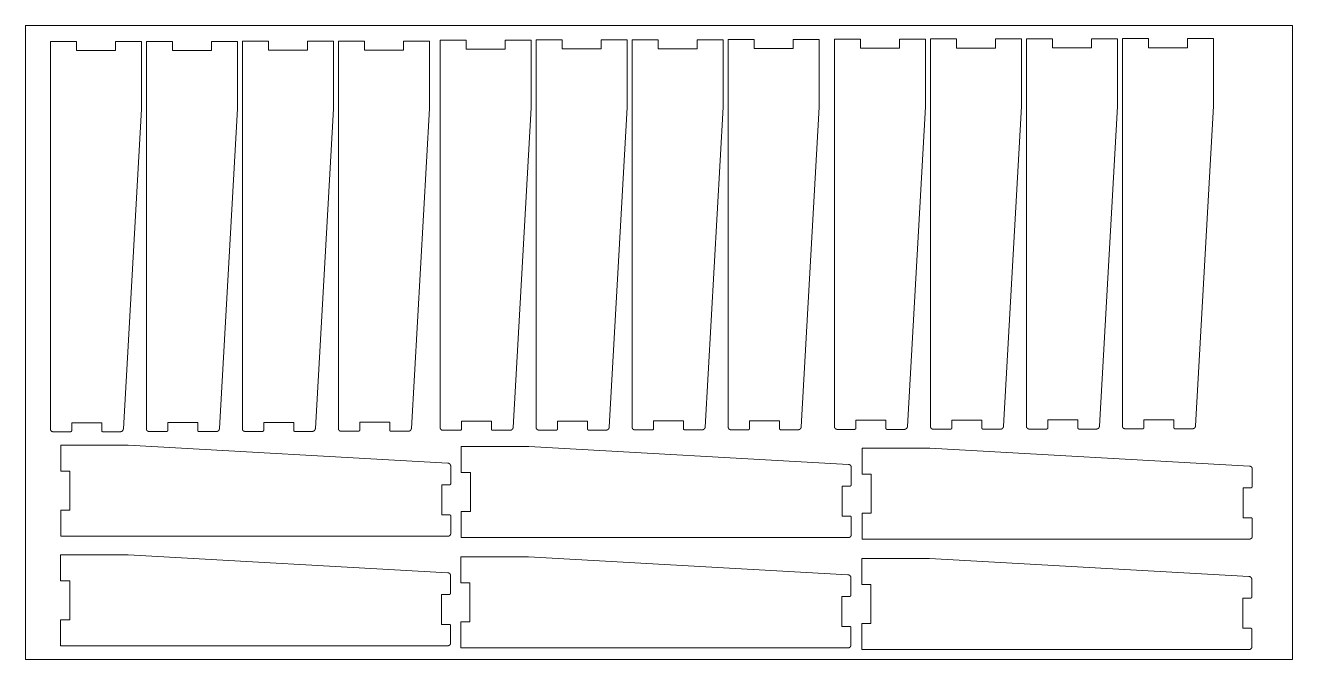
# Model space of a CAD drawing. Extents: x -210 to 2227, y 20 to 1239.
import ezdxf

# ---------------------------------------------------------------- set-up
doc = ezdxf.new("R2010")
doc.units = 0
doc.layers.get('0').update_dxf_attribs({"linetype": 'CONTINUOUS', "lineweight": 5, "true_color": 0xffffff})

# ---------------------------------------------------------------- blocks, each defined once
blk = doc.blocks.new('SHAPE2DVIEW002')
at = {"color": 0}
for p, q in [((-184.3, 0.1), (-150.8, 0.1)), ((-88.4, 0.1), (-54.9, 0.1)), ((-189.5, -749.9), (-189.5, -5.2)), ((-148.4, -17.3), (-148.4, -2.3)), ((-90.8, -17.3), (-148.4, -17.3)), ((-90.8, -2.3), (-90.8, -17.3)), ((-49.1, -5.5), (-14.5, -619.9)), ((-14.5, -619.9), (-14.5, -749.9)), ((-139.5, -749.9), (-189.5, -749.9)), ((-64.5, -732.4), (-139.5, -732.4)), ((-139.5, -732.4), (-139.5, -749.9)), ((-64.5, -749.9), (-64.5, -732.4)), ((-14.5, -749.9), (-64.5, -749.9))]:
    blk.add_line(p, q, dxfattribs=at)
for points in [[(-184.3, 0.1), (-184.3, 0.1), (-184.4, 0.1), (-184.4, 0.1), (-184.5, 0.1), (-184.5, 0.1), (-184.6, 0.1), (-184.6, 0.1), (-184.7, 0.1), (-184.7, 0.1), (-184.8, 0.1), (-184.8, 0.1), (-184.9, 0), (-184.9, 0), (-185, 0), (-185, 0), (-185.1, 0), (-185.1, 0), (-185.2, 0), (-185.2, 0), (-185.2, 0), (-185.3, 0), (-185.3, 0), (-185.4, 0), (-185.4, -0.1), (-185.5, -0.1), (-185.5, -0.1), (-185.6, -0.1), (-185.6, -0.1), (-185.7, -0.1), (-185.7, -0.1), (-185.8, -0.1), (-185.8, -0.2), (-185.9, -0.2), (-185.9, -0.2), (-186, -0.2), (-186, -0.2), (-186.1, -0.2), (-186.1, -0.3), (-186.2, -0.3), (-186.2, -0.3), (-186.3, -0.3), (-186.3, -0.3), (-186.3, -0.4), (-186.4, -0.4), (-186.4, -0.4), (-186.5, -0.4), (-186.5, -0.4), (-186.6, -0.5), (-186.6, -0.5), (-186.7, -0.5), (-186.7, -0.5), (-186.7, -0.6), (-186.8, -0.6), (-186.8, -0.6), (-186.9, -0.6), (-186.9, -0.6), (-187, -0.7), (-187, -0.7), (-187.1, -0.7), (-187.1, -0.8), (-187.1, -0.8), (-187.2, -0.8), (-187.2, -0.8), (-187.3, -0.9), (-187.3, -0.9), (-187.3, -0.9), (-187.4, -1), (-187.4, -1), (-187.5, -1), (-187.5, -1), (-187.5, -1.1), (-187.6, -1.1), (-187.6, -1.1), (-187.7, -1.2), (-187.7, -1.2), (-187.7, -1.2), (-187.8, -1.3), (-187.8, -1.3), (-187.8, -1.3), (-187.9, -1.4), (-187.9, -1.4), (-188, -1.4), (-188, -1.5), (-188, -1.5), (-188.1, -1.5), (-188.1, -1.6), (-188.1, -1.6), (-188.2, -1.7), (-188.2, -1.7), (-188.2, -1.7), (-188.3, -1.8), (-188.3, -1.8), (-188.3, -1.8), (-188.4, -1.9), (-188.4, -1.9), (-188.4, -2), (-188.4, -2), (-188.5, -2), (-188.5, -2.1), (-188.5, -2.1), (-188.6, -2.2), (-188.6, -2.2), (-188.6, -2.3), (-188.6, -2.3), (-188.7, -2.3), (-188.7, -2.4), (-188.7, -2.4), (-188.8, -2.5), (-188.8, -2.5), (-188.8, -2.5), (-188.8, -2.6), (-188.9, -2.6), (-188.9, -2.7), (-188.9, -2.7), (-188.9, -2.8), (-188.9, -2.8), (-189, -2.9), (-189, -2.9), (-189, -2.9), (-189, -3), (-189, -3), (-189.1, -3.1), (-189.1, -3.1), (-189.1, -3.2), (-189.1, -3.2), (-189.1, -3.3), (-189.2, -3.3), (-189.2, -3.4), (-189.2, -3.4), (-189.2, -3.5), (-189.2, -3.5), (-189.2, -3.6), (-189.3, -3.6), (-189.3, -3.6), (-189.3, -3.7), (-189.3, -3.7), (-189.3, -3.8), (-189.3, -3.8), (-189.3, -3.9), (-189.4, -3.9), (-189.4, -4), (-189.4, -4), (-189.4, -4.1), (-189.4, -4.1), (-189.4, -4.2), (-189.4, -4.2), (-189.4, -4.3), (-189.4, -4.3), (-189.4, -4.4), (-189.4, -4.4), (-189.5, -4.5), (-189.5, -4.5), (-189.5, -4.6), (-189.5, -4.6), (-189.5, -4.7), (-189.5, -4.7), (-189.5, -4.8), (-189.5, -4.8), (-189.5, -4.9), (-189.5, -4.9), (-189.5, -5), (-189.5, -5), (-189.5, -5.1), (-189.5, -5.1), (-189.5, -5.2)], [(-148.4, -2.3), (-148.4, -2.2), (-148.4, -2.2), (-148.4, -2.1), (-148.4, -2.1), (-148.4, -2), (-148.4, -2), (-148.4, -1.9), (-148.4, -1.9), (-148.4, -1.8), (-148.4, -1.8), (-148.4, -1.8), (-148.5, -1.7), (-148.5, -1.7), (-148.5, -1.6), (-148.5, -1.6), (-148.5, -1.5), (-148.5, -1.5), (-148.6, -1.4), (-148.6, -1.4), (-148.6, -1.3), (-148.6, -1.3), (-148.6, -1.2), (-148.7, -1.2), (-148.7, -1.1), (-148.7, -1.1), (-148.7, -1.1), (-148.8, -1), (-148.8, -1), (-148.8, -0.9), (-148.8, -0.9), (-148.9, -0.9), (-148.9, -0.8), (-148.9, -0.8), (-149, -0.7), (-149, -0.7), (-149, -0.7), (-149.1, -0.6), (-149.1, -0.6), (-149.1, -0.6), (-149.2, -0.5), (-149.2, -0.5), (-149.3, -0.5), (-149.3, -0.4), (-149.3, -0.4), (-149.4, -0.4), (-149.4, -0.3), (-149.5, -0.3), (-149.5, -0.3), (-149.5, -0.3), (-149.6, -0.2), (-149.6, -0.2), (-149.7, -0.2), (-149.7, -0.2), (-149.8, -0.1), (-149.8, -0.1), (-149.9, -0.1), (-149.9, -0.1), (-149.9, -0.1), (-150, 0), (-150, 0), (-150.1, 0), (-150.1, 0), (-150.2, 0), (-150.2, 0), (-150.3, 0), (-150.3, 0), (-150.4, 0), (-150.4, 0.1), (-150.5, 0.1), (-150.5, 0.1), (-150.6, 0.1), (-150.6, 0.1), (-150.7, 0.1), (-150.7, 0.1), (-150.8, 0.1)], [(-88.4, 0.1), (-88.5, 0.1), (-88.5, 0.1), (-88.6, 0.1), (-88.6, 0.1), (-88.7, 0.1), (-88.7, 0.1), (-88.8, 0.1), (-88.8, 0), (-88.9, 0), (-88.9, 0), (-89, 0), (-89, 0), (-89.1, 0), (-89.1, 0), (-89.1, 0), (-89.2, -0.1), (-89.2, -0.1), (-89.3, -0.1), (-89.3, -0.1), (-89.4, -0.1), (-89.4, -0.1), (-89.5, -0.2), (-89.5, -0.2), (-89.6, -0.2), (-89.6, -0.2), (-89.6, -0.3), (-89.7, -0.3), (-89.7, -0.3), (-89.8, -0.3), (-89.8, -0.4), (-89.9, -0.4), (-89.9, -0.4), (-89.9, -0.5), (-90, -0.5), (-90, -0.5), (-90, -0.6), (-90.1, -0.6), (-90.1, -0.6), (-90.2, -0.7), (-90.2, -0.7), (-90.2, -0.8), (-90.2, -0.8), (-90.3, -0.8), (-90.3, -0.9), (-90.3, -0.9), (-90.4, -0.9), (-90.4, -1), (-90.4, -1), (-90.5, -1.1), (-90.5, -1.1), (-90.5, -1.2), (-90.5, -1.2), (-90.5, -1.3), (-90.6, -1.3), (-90.6, -1.3), (-90.6, -1.4), (-90.6, -1.4), (-90.6, -1.5), (-90.7, -1.5), (-90.7, -1.6), (-90.7, -1.6), (-90.7, -1.7), (-90.7, -1.7), (-90.7, -1.8), (-90.7, -1.8), (-90.7, -1.9), (-90.8, -1.9), (-90.8, -2), (-90.8, -2), (-90.8, -2.1), (-90.8, -2.1), (-90.8, -2.2), (-90.8, -2.2), (-90.8, -2.3), (-90.8, -2.3)], [(-49.1, -5.5), (-49.1, -5.4), (-49.1, -5.4), (-49.1, -5.3), (-49.1, -5.3), (-49.1, -5.2), (-49.1, -5.2), (-49.1, -5.1), (-49.1, -5.1), (-49.1, -5), (-49.1, -5), (-49.1, -4.9), (-49.1, -4.9), (-49.1, -4.8), (-49.1, -4.8), (-49.2, -4.7), (-49.2, -4.7), (-49.2, -4.6), (-49.2, -4.6), (-49.2, -4.5), (-49.2, -4.5), (-49.2, -4.4), (-49.2, -4.4), (-49.2, -4.3), (-49.3, -4.3), (-49.3, -4.2), (-49.3, -4.2), (-49.3, -4.1), (-49.3, -4.1), (-49.3, -4), (-49.3, -4), (-49.4, -3.9), (-49.4, -3.9), (-49.4, -3.8), (-49.4, -3.8), (-49.4, -3.7), (-49.4, -3.7), (-49.5, -3.6), (-49.5, -3.6), (-49.5, -3.6), (-49.5, -3.5), (-49.5, -3.5), (-49.6, -3.4), (-49.6, -3.4), (-49.6, -3.3), (-49.6, -3.3), (-49.6, -3.2), (-49.7, -3.2), (-49.7, -3.1), (-49.7, -3.1), (-49.7, -3.1), (-49.8, -3), (-49.8, -3), (-49.8, -2.9), (-49.8, -2.9), (-49.8, -2.8), (-49.9, -2.8), (-49.9, -2.8), (-49.9, -2.7), (-50, -2.7), (-50, -2.6), (-50, -2.6), (-50, -2.5), (-50.1, -2.5), (-50.1, -2.5), (-50.1, -2.4), (-50.1, -2.4), (-50.2, -2.3), (-50.2, -2.3), (-50.2, -2.3), (-50.3, -2.2), (-50.3, -2.2), (-50.3, -2.1), (-50.4, -2.1), (-50.4, -2.1), (-50.4, -2), (-50.5, -2), (-50.5, -1.9), (-50.5, -1.9), (-50.6, -1.9), (-50.6, -1.8), (-50.6, -1.8), (-50.7, -1.8), (-50.7, -1.7), (-50.7, -1.7), (-50.8, -1.7), (-50.8, -1.6), (-50.8, -1.6), (-50.9, -1.5), (-50.9, -1.5), (-50.9, -1.5), (-51, -1.4), (-51, -1.4), (-51, -1.4), (-51.1, -1.3), (-51.1, -1.3), (-51.2, -1.3), (-51.2, -1.2), (-51.2, -1.2), (-51.3, -1.2), (-51.3, -1.2), (-51.4, -1.1), (-51.4, -1.1), (-51.4, -1.1), (-51.5, -1), (-51.5, -1), (-51.6, -1), (-51.6, -0.9), (-51.6, -0.9), (-51.7, -0.9), (-51.7, -0.9), (-51.8, -0.8), (-51.8, -0.8), (-51.9, -0.8), (-51.9, -0.8), (-51.9, -0.7), (-52, -0.7), (-52, -0.7), (-52.1, -0.7), (-52.1, -0.6), (-52.2, -0.6), (-52.2, -0.6), (-52.2, -0.6), (-52.3, -0.5), (-52.3, -0.5), (-52.4, -0.5), (-52.4, -0.5), (-52.5, -0.5), (-52.5, -0.4), (-52.6, -0.4), (-52.6, -0.4), (-52.7, -0.4), (-52.7, -0.4), (-52.7, -0.3), (-52.8, -0.3), (-52.8, -0.3), (-52.9, -0.3), (-52.9, -0.3), (-53, -0.2), (-53, -0.2), (-53.1, -0.2), (-53.1, -0.2), (-53.2, -0.2), (-53.2, -0.2), (-53.3, -0.2), (-53.3, -0.1), (-53.4, -0.1), (-53.4, -0.1), (-53.5, -0.1), (-53.5, -0.1), (-53.6, -0.1), (-53.6, -0.1), (-53.7, -0.1), (-53.7, 0), (-53.8, 0), (-53.8, 0), (-53.8, 0), (-53.9, 0), (-53.9, 0), (-54, 0), (-54, 0), (-54.1, 0), (-54.1, 0), (-54.2, 0), (-54.2, 0), (-54.3, 0), (-54.3, 0.1), (-54.4, 0.1), (-54.4, 0.1), (-54.5, 0.1), (-54.5, 0.1), (-54.6, 0.1), (-54.6, 0.1), (-54.7, 0.1), (-54.7, 0.1), (-54.8, 0.1), (-54.8, 0.1), (-54.9, 0.1), (-54.9, 0.1)]]:
    blk.add_lwpolyline(points)

msp = doc.modelspace()

# ---------------------------------------------------------------- linework, layer by layer
at = {"flags": 128}
msp.add_lwpolyline([(-210, 20), (2227, 20), (2227, 1239), (-210, 1239)], close=True, dxfattribs=at)

# ---------------------------------------------------------------- block references
at = {"color": 0, "yscale": -1}
for p, rotation in [((27.6, 458.1), 360), ((212.2, 458.4), 360), ((396.8, 458.7), 360), ((581.4, 459), 360), ((777.1, 460.9), 360), ((961.8, 461.2), 360), ((1146.4, 461.6), 360), ((1331, 461.9), 360), ((1535.4, 462.7), 360), ((1720, 463), 360), ((1904.6, 463.3), 360), ((2089.2, 463.7), 360), ((607.9, 446.7), 450), ((1378.2, 444.3), 450), ((2149.2, 441.2), 450), ((607.7, 236.2), 450), ((1377.4, 232.2), 450), ((2148.4, 229), 450)]:
    msp.add_blockref('SHAPE2DVIEW002', p, dxfattribs=dict(at, rotation=rotation))

doc.saveas('drawing.dxf')
